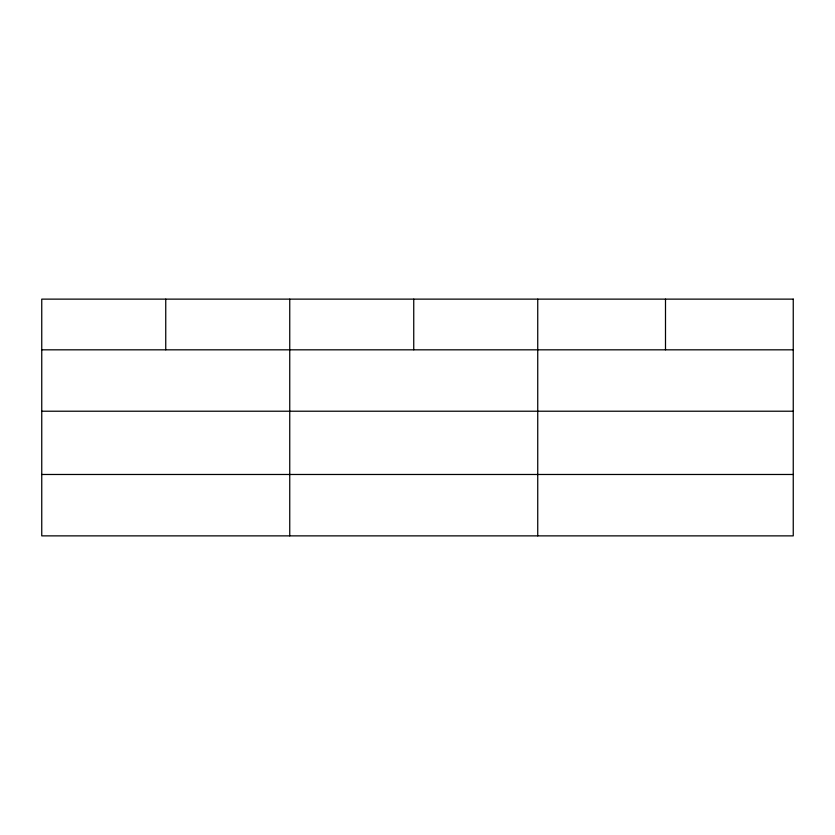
<?xml version="1.0" encoding="UTF-8"?>
<svg xmlns="http://www.w3.org/2000/svg" width="835" height="835" viewBox="0 0 835 835"><rect width="100%" height="100%" fill="white"/><g stroke="black" fill="none" stroke-linecap="round" stroke-linejoin="round"><path stroke-width="1.25" d="M41.75 349.823L793.25 349.823M41.75 411.217L793.25 411.217M41.75 474.478L793.25 474.478M665.495 299.128L665.495 349.823M537.74 299.128L537.74 535.872M413.742 299.128L413.742 349.823M289.745 299.128L289.745 535.872M165.748 299.128L165.748 349.823M793.25 299.128L41.75 299.128L41.75 535.872L793.25 535.872L793.25 299.128"/></g></svg>
